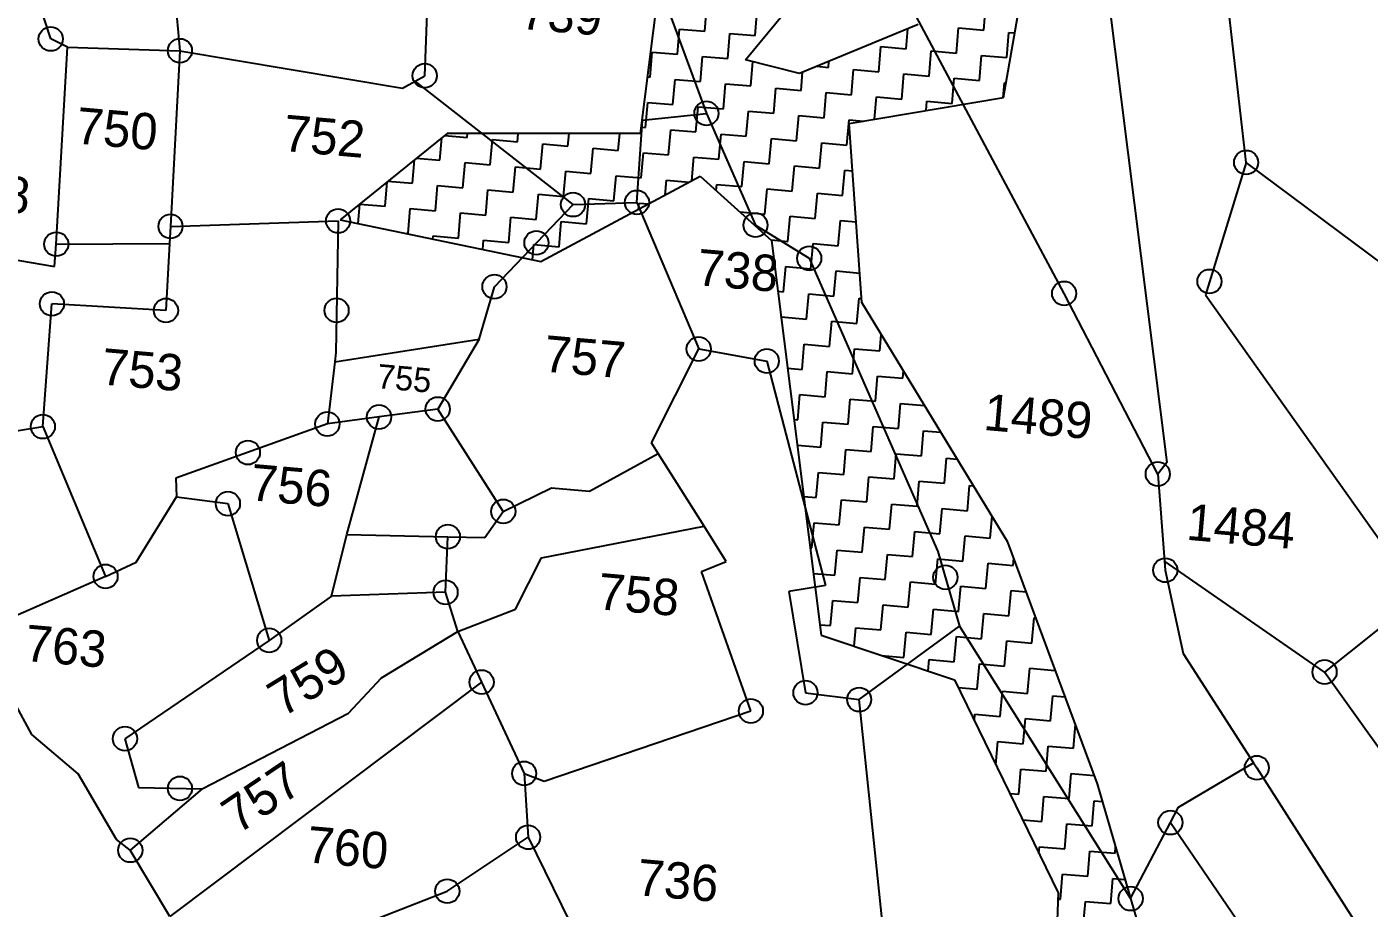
# Model space of a CAD drawing. Header units: metres. Extents: x 302356 to 305648, y 1939949 to 1943623.
# Drawn here: x 302932.7 to 303191.9, y 1942394.8 to 1942565 of the extents above; entities that cross this region are included whole.
import ezdxf

# ---------------------------------------------------------------- set-up
doc = ezdxf.new("R2010")
doc.units = ezdxf.units.M
for name, color, linetype in [('POLY_HATCH', 12, 'Continuous'), ('POLY_PARCEL', 6, 'Continuous'), ('TEXT_PARCEL', 7, 'Continuous')]:
    doc.layers.add(name, color=color, linetype=linetype)
doc.styles.add('TEXT_MAP', font='')
doc.styles.get('TEXT_MAP').set_extended_font_data('Kruti Dev 050')

msp = doc.modelspace()

# ---------------------------------------------------------------- linework, layer by layer
for centre in [(302937.28, 1942562.63), (302962.23, 1942560.35), (303009.5, 1942555.53), (303063.91, 1942548.26), (303168.13, 1942538.78), (303038.14, 1942530.65), (303050.49, 1942531.06), (302960.41, 1942526.44), (302992.78, 1942527.49), (303073.38, 1942526.68), (302938.36, 1942523), (303031.07, 1942523.26), (303083.75, 1942520.27), (303161.05, 1942515.81), (303022.97, 1942514.79), (303132.98, 1942513.49), (302937.51, 1942511.48), (302959.53, 1942510.2), (302992.48, 1942510.22), (303062.41, 1942502.77), (303075.56, 1942500.44), (303012.01, 1942491.16), (302935.76, 1942487.78), (302990.7, 1942488.28), (303000.68, 1942489.63), (302975.36, 1942482.77), (303151.06, 1942478.62), (302971.5, 1942472.9), (303024.68, 1942471.39), (303013.97, 1942466.52), (302947.87, 1942458.84), (303152.52, 1942460.05), (303110.05, 1942458.68), (303013.53, 1942455.78), (302979.47, 1942446.5), (303020.49, 1942438.44), (303183.28, 1942440.38), (303083.03, 1942436.39), (303072.49, 1942432.87), (303093.4, 1942435.07), (302951.62, 1942427.51), (303028.71, 1942420.8), (303170.19, 1942421.89), (302962.23, 1942417.9), (303153.5, 1942411.32), (303029.47, 1942408.49), (302952.65, 1942405.97), (303013.86, 1942398.07), (303145.83, 1942396.64)]:
    msp.add_circle(centre, 2.33)
at = {"layer": 'POLY_HATCH'}
for p, q in [((303121.27, 1942551.29), (303127.85, 1942589.42)), ((303054.67, 1942572.64), (303051.13, 1942544.38)), ((303091.49, 1942546.29), (303121.27, 1942551.29)), ((303013.82, 1942544.37), (302993.18, 1942527.72)), ((303051.13, 1942544.38), (303013.82, 1942544.37)), ((303093.92, 1942511.71), (303091.49, 1942546.29)), ((303031.95, 1942519.64), (303062.72, 1942536.13)), ((303062.72, 1942536.13), (303076.49, 1942523.72)), ((302993.18, 1942527.72), (303031.95, 1942519.64)), ((303076.49, 1942523.72), (303086.08, 1942447.48)), ((303122.13, 1942465.49), (303093.92, 1942511.71)), ((303139.43, 1942418.77), (303122.13, 1942465.49)), ((303086.08, 1942447.48), (303111.84, 1942438.9)), ((303111.84, 1942438.9), (303131.8, 1942397.73)), ((303147.51, 1942390.94), (303139.43, 1942418.77)), ((303131.8, 1942397.73), (303130.16, 1942349.77))]:
    msp.add_line(p, q, dxfattribs=at)
at = {"layer": 'POLY_HATCH', "ltscale": 10}
for p, q in [((303071.48, 1942558.61), (303082.35, 1942571.8)), ((303104.78, 1942565.43), (303081.86, 1942555.94)), ((303081.86, 1942555.94), (303071.48, 1942558.61))]:
    msp.add_line(p, q, dxfattribs=at)
at = {"layer": 'POLY_HATCH', "linetype": 'Continuous', "ltscale": 10}
for p, q in [((303063.58, 1942564.12), (303064, 1942568.98)), ((303073.3, 1942563.27), (303073.72, 1942568.13)), ((303117.47, 1942564.32), (303117.89, 1942569.19)), ((303112.19, 1942559.89), (303112.61, 1942564.75)), ((303112.61, 1942564.75), (303117.47, 1942564.32)), ((303058.29, 1942559.68), (303058.71, 1942564.54)), ((303058.71, 1942564.54), (303063.58, 1942564.12)), ((303068.01, 1942558.83), (303068.44, 1942563.7)), ((303068.44, 1942563.7), (303073.3, 1942563.27)), ((303102.46, 1942560.73), (303102.8, 1942564.61)), ((303121.91, 1942559.04), (303122.33, 1942563.9)), ((303122.33, 1942563.9), (303123.43, 1942563.81)), ((303053.01, 1942555.24), (303053.43, 1942560.1)), ((303053.43, 1942560.1), (303058.29, 1942559.68)), ((303097.18, 1942556.3), (303097.6, 1942561.16)), ((303097.6, 1942561.16), (303102.46, 1942560.73)), ((303106.9, 1942555.45), (303107.32, 1942560.31)), ((303107.32, 1942560.31), (303112.19, 1942559.89)), ((303062.73, 1942554.4), (303063.15, 1942559.26)), ((303063.15, 1942559.26), (303068.01, 1942558.83)), ((303072.45, 1942553.55), (303072.86, 1942558.25)), ((303085.23, 1942557.34), (303087.46, 1942557.14)), ((303087.46, 1942557.14), (303087.56, 1942558.3)), ((303116.62, 1942554.6), (303117.05, 1942559.46)), ((303117.05, 1942559.46), (303121.91, 1942559.04)), ((303052.5, 1942555.29), (303053.01, 1942555.24)), ((303057.44, 1942549.96), (303057.87, 1942554.82)), ((303057.87, 1942554.82), (303062.73, 1942554.4)), ((303082.17, 1942552.7), (303082.48, 1942556.2)), ((303091.89, 1942551.86), (303092.32, 1942556.72)), ((303092.32, 1942556.72), (303097.18, 1942556.3)), ((303101.62, 1942551.01), (303102.04, 1942555.87)), ((303102.04, 1942555.87), (303106.9, 1942555.45)), ((303111.34, 1942550.16), (303111.76, 1942555.03)), ((303111.76, 1942555.03), (303116.62, 1942554.6)), ((303067.17, 1942549.11), (303067.59, 1942553.97)), ((303067.59, 1942553.97), (303072.45, 1942553.55)), ((303076.89, 1942548.27), (303077.31, 1942553.13)), ((303077.31, 1942553.13), (303082.17, 1942552.7)), ((303086.61, 1942547.42), (303087.03, 1942552.28)), ((303087.03, 1942552.28), (303091.89, 1942551.86)), ((303121.23, 1942551.29), (303121.48, 1942554.18)), ((303121.48, 1942554.18), (303121.76, 1942554.16)), ((303052.16, 1942545.52), (303052.58, 1942550.38)), ((303052.58, 1942550.38), (303057.44, 1942549.96)), ((303061.88, 1942544.68), (303062.31, 1942549.54)), ((303062.31, 1942549.54), (303067.17, 1942549.11)), ((303096.38, 1942547.11), (303096.76, 1942551.43)), ((303096.76, 1942551.43), (303101.62, 1942551.01)), ((303106.32, 1942548.78), (303106.48, 1942550.59)), ((303106.48, 1942550.59), (303111.34, 1942550.16)), ((303071.6, 1942543.83), (303072.03, 1942548.69)), ((303072.03, 1942548.69), (303076.89, 1942548.27)), ((303081.33, 1942542.98), (303081.75, 1942547.84)), ((303081.75, 1942547.84), (303086.61, 1942547.42)), ((303091.05, 1942542.14), (303091.47, 1942547)), ((303091.47, 1942547), (303094.26, 1942546.75)), ((303013.36, 1942544), (303017.71, 1942543.62)), ((303017.71, 1942543.62), (303017.78, 1942544.37)), ((303027.43, 1942542.78), (303027.57, 1942544.37)), ((303037.15, 1942541.93), (303037.37, 1942544.37)), ((303046.88, 1942541.08), (303047.16, 1942544.38)), ((303051.28, 1942545.6), (303052.16, 1942545.52)), ((303056.6, 1942540.24), (303057.02, 1942545.1)), ((303057.02, 1942545.1), (303061.88, 1942544.68)), ((303066.32, 1942539.39), (303066.74, 1942544.25)), ((303066.74, 1942544.25), (303071.6, 1942543.83)), ((303012.43, 1942539.19), (303012.81, 1942543.55)), ((303022.15, 1942538.34), (303022.57, 1942543.2)), ((303022.57, 1942543.2), (303027.43, 1942542.78)), ((303031.87, 1942537.49), (303032.29, 1942542.35)), ((303032.29, 1942542.35), (303037.15, 1942541.93)), ((303041.59, 1942536.65), (303042.02, 1942541.51)), ((303042.02, 1942541.51), (303046.88, 1942541.08)), ((303076.04, 1942538.54), (303076.47, 1942543.41)), ((303076.47, 1942543.41), (303081.33, 1942542.98)), ((303085.76, 1942537.7), (303086.19, 1942542.56)), ((303086.19, 1942542.56), (303091.05, 1942542.14)), ((303007.14, 1942534.75), (303007.54, 1942539.3)), ((303007.88, 1942539.58), (303012.43, 1942539.19)), ((303051.31, 1942535.8), (303051.74, 1942540.66)), ((303051.74, 1942540.66), (303056.6, 1942540.24)), ((303061.06, 1942535.24), (303061.46, 1942539.81)), ((303061.46, 1942539.81), (303066.32, 1942539.39)), ((303070.76, 1942534.11), (303071.18, 1942538.97)), ((303071.18, 1942538.97), (303076.04, 1942538.54)), ((303016.86, 1942533.9), (303017.29, 1942538.76)), ((303017.29, 1942538.76), (303022.15, 1942538.34)), ((303026.59, 1942533.05), (303027.01, 1942537.92)), ((303027.01, 1942537.92), (303031.87, 1942537.49)), ((303036.31, 1942532.21), (303036.73, 1942537.07)), ((303036.73, 1942537.07), (303041.59, 1942536.65)), ((303046.03, 1942531.36), (303046.45, 1942536.22)), ((303046.45, 1942536.22), (303051.31, 1942535.8)), ((303080.48, 1942533.26), (303080.9, 1942538.12)), ((303080.9, 1942538.12), (303085.76, 1942537.7)), ((303090.2, 1942532.41), (303090.63, 1942537.27)), ((303090.63, 1942537.27), (303092.14, 1942537.14)), ((303001.86, 1942530.31), (303002.27, 1942535.05)), ((303002.4, 1942535.16), (303007.14, 1942534.75)), ((303011.58, 1942529.46), (303012, 1942534.32)), ((303012, 1942534.32), (303016.86, 1942533.9)), ((303055.92, 1942532.49), (303056.18, 1942535.38)), ((303056.18, 1942535.38), (303060.59, 1942534.99)), ((303065.8, 1942533.36), (303065.9, 1942534.53)), ((303065.9, 1942534.53), (303070.76, 1942534.11)), ((303075.2, 1942528.82), (303075.62, 1942533.68)), ((303075.62, 1942533.68), (303080.48, 1942533.26)), ((303021.3, 1942528.62), (303021.72, 1942533.48)), ((303021.72, 1942533.48), (303026.59, 1942533.05)), ((303031.02, 1942527.77), (303031.45, 1942532.63)), ((303031.45, 1942532.63), (303036.31, 1942532.21)), ((303040.75, 1942526.92), (303041.17, 1942531.79)), ((303041.17, 1942531.79), (303046.03, 1942531.36)), ((303084.92, 1942527.98), (303085.34, 1942532.84)), ((303085.34, 1942532.84), (303090.2, 1942532.41)), ((302996.67, 1942526.99), (302997, 1942530.73)), ((302997, 1942530.73), (303001.86, 1942530.31)), ((303006.3, 1942525.03), (303006.72, 1942529.89)), ((303006.72, 1942529.89), (303011.58, 1942529.46)), ((303016.02, 1942524.18), (303016.44, 1942529.04)), ((303016.44, 1942529.04), (303021.3, 1942528.62)), ((303050.79, 1942529.74), (303050.89, 1942530.94)), ((303050.89, 1942530.94), (303052.73, 1942530.78)), ((303070.37, 1942529.24), (303075.2, 1942528.82)), ((303025.74, 1942523.33), (303026.16, 1942528.19)), ((303026.16, 1942528.19), (303031.02, 1942527.77)), ((303035.46, 1942522.49), (303035.88, 1942527.35)), ((303035.88, 1942527.35), (303040.75, 1942526.92)), ((303079.63, 1942523.54), (303080.06, 1942528.4)), ((303080.06, 1942528.4), (303084.92, 1942527.98)), ((303089.36, 1942522.69), (303089.78, 1942527.55)), ((303089.78, 1942527.55), (303092.83, 1942527.29)), ((303005.97, 1942525.05), (303006.3, 1942525.03)), ((303011.1, 1942523.98), (303011.16, 1942524.6)), ((303011.16, 1942524.6), (303016.02, 1942524.18)), ((303020.72, 1942521.98), (303020.88, 1942523.76)), ((303020.88, 1942523.76), (303025.74, 1942523.33)), ((303076.38, 1942523.82), (303079.63, 1942523.54)), ((303030.34, 1942519.98), (303030.6, 1942522.91)), ((303030.6, 1942522.91), (303035.46, 1942522.49)), ((303084.07, 1942518.25), (303084.49, 1942523.11)), ((303084.49, 1942523.11), (303089.36, 1942522.69)), ((303078.79, 1942513.82), (303079.21, 1942518.68)), ((303079.21, 1942518.68), (303084.07, 1942518.25)), ((303088.51, 1942512.97), (303088.93, 1942517.83)), ((303088.93, 1942517.83), (303093.52, 1942517.43)), ((303077.72, 1942513.91), (303078.79, 1942513.82)), ((303083.22, 1942508.53), (303083.65, 1942513.39)), ((303083.65, 1942513.39), (303088.51, 1942512.97)), ((303092.95, 1942507.69), (303093.37, 1942512.55)), ((303093.37, 1942512.55), (303093.86, 1942512.5)), ((303078.36, 1942508.96), (303083.22, 1942508.53)), ((303078.36, 1942508.88), (303078.36, 1942508.96)), ((303087.66, 1942503.25), (303088.09, 1942508.11)), ((303088.09, 1942508.11), (303092.95, 1942507.69)), ((303097.38, 1942502.4), (303097.66, 1942505.58)), ((303082.38, 1942498.81), (303082.8, 1942503.67)), ((303082.8, 1942503.67), (303087.66, 1942503.25)), ((303092.1, 1942497.96), (303092.52, 1942502.82)), ((303092.52, 1942502.82), (303097.38, 1942502.4)), ((303079.59, 1942499.05), (303082.38, 1942498.81)), ((303086.82, 1942493.53), (303087.24, 1942498.39)), ((303087.24, 1942498.39), (303092.1, 1942497.96)), ((303096.54, 1942492.68), (303096.96, 1942497.54)), ((303096.96, 1942497.54), (303101.82, 1942497.12)), ((303101.82, 1942497.12), (303101.95, 1942498.55)), ((303081.53, 1942489.09), (303081.96, 1942493.95)), ((303081.96, 1942493.95), (303086.82, 1942493.53)), ((303091.25, 1942488.24), (303091.68, 1942493.1)), ((303091.68, 1942493.1), (303096.54, 1942492.68)), ((303100.98, 1942487.4), (303101.4, 1942492.26)), ((303101.4, 1942492.26), (303106.04, 1942491.85)), ((303080.84, 1942489.15), (303081.53, 1942489.09)), ((303085.97, 1942483.8), (303086.39, 1942488.66)), ((303086.39, 1942488.66), (303091.25, 1942488.24)), ((303095.69, 1942482.96), (303096.11, 1942487.82)), ((303096.11, 1942487.82), (303100.98, 1942487.4)), ((303105.41, 1942482.11), (303105.84, 1942486.97)), ((303105.84, 1942486.97), (303109.19, 1942486.68)), ((303081.46, 1942484.2), (303085.97, 1942483.8)), ((303090.41, 1942478.52), (303090.83, 1942483.38)), ((303090.83, 1942483.38), (303095.69, 1942482.96)), ((303100.13, 1942477.67), (303100.55, 1942482.53)), ((303100.55, 1942482.53), (303105.41, 1942482.11)), ((303109.85, 1942476.83), (303110.27, 1942481.69)), ((303110.27, 1942481.69), (303112.35, 1942481.51)), ((303085.12, 1942474.08), (303085.55, 1942478.94)), ((303085.55, 1942478.94), (303090.41, 1942478.52)), ((303094.85, 1942473.24), (303095.27, 1942478.1)), ((303095.27, 1942478.1), (303100.13, 1942477.67)), ((303104.57, 1942472.39), (303104.99, 1942477.25)), ((303104.99, 1942477.25), (303109.85, 1942476.83)), ((303082.71, 1942474.29), (303085.12, 1942474.08)), ((303114.29, 1942471.54), (303114.71, 1942476.4)), ((303114.71, 1942476.4), (303115.51, 1942476.33)), ((303089.56, 1942468.8), (303089.98, 1942473.66)), ((303089.98, 1942473.66), (303094.85, 1942473.24)), ((303099.28, 1942467.95), (303099.71, 1942472.81)), ((303099.71, 1942472.81), (303104.57, 1942472.39)), ((303109, 1942467.1), (303109.43, 1942471.97)), ((303109.43, 1942471.97), (303114.29, 1942471.54)), ((303084.28, 1942464.36), (303084.7, 1942469.22)), ((303084.7, 1942469.22), (303089.56, 1942468.8)), ((303118.73, 1942466.26), (303119.09, 1942470.46)), ((303094, 1942463.51), (303094.42, 1942468.37)), ((303094.42, 1942468.37), (303099.28, 1942467.95)), ((303103.72, 1942462.67), (303104.14, 1942467.53)), ((303104.14, 1942467.53), (303109, 1942467.1)), ((303113.44, 1942461.82), (303113.87, 1942466.68)), ((303113.87, 1942466.68), (303118.73, 1942466.26)), ((303083.95, 1942464.39), (303084.28, 1942464.36)), ((303088.71, 1942459.08), (303089.14, 1942463.94)), ((303089.14, 1942463.94), (303094, 1942463.51)), ((303098.44, 1942458.23), (303098.86, 1942463.09)), ((303098.86, 1942463.09), (303103.72, 1942462.67)), ((303108.16, 1942457.38), (303108.58, 1942462.24)), ((303108.58, 1942462.24), (303113.44, 1942461.82)), ((303117.88, 1942456.54), (303118.3, 1942461.4)), ((303118.3, 1942461.4), (303123.16, 1942460.97)), ((303123.16, 1942460.97), (303123.29, 1942462.36)), ((303084.58, 1942459.44), (303088.71, 1942459.08)), ((303093.15, 1942453.79), (303093.58, 1942458.65)), ((303093.58, 1942458.65), (303098.44, 1942458.23)), ((303102.87, 1942452.94), (303103.3, 1942457.81)), ((303103.3, 1942457.81), (303108.16, 1942457.38)), ((303112.6, 1942452.1), (303113.02, 1942456.96)), ((303113.02, 1942456.96), (303117.88, 1942456.54)), ((303122.32, 1942451.25), (303122.74, 1942456.11)), ((303122.74, 1942456.11), (303125.69, 1942455.86)), ((303087.87, 1942449.35), (303088.29, 1942454.21)), ((303088.29, 1942454.21), (303093.15, 1942453.79)), ((303097.59, 1942448.51), (303098.01, 1942453.37)), ((303098.01, 1942453.37), (303102.87, 1942452.94)), ((303107.31, 1942447.66), (303107.74, 1942452.52)), ((303107.74, 1942452.52), (303112.6, 1942452.1)), ((303117.03, 1942446.81), (303117.46, 1942451.68)), ((303117.46, 1942451.68), (303122.32, 1942451.25)), ((303126.76, 1942445.97), (303127.18, 1942450.83)), ((303127.18, 1942450.83), (303127.57, 1942450.79)), ((303085.82, 1942449.53), (303087.87, 1942449.35)), ((303092.42, 1942445.37), (303092.73, 1942448.93)), ((303092.73, 1942448.93), (303097.59, 1942448.51)), ((303102.03, 1942443.22), (303102.45, 1942448.08)), ((303102.45, 1942448.08), (303107.31, 1942447.66)), ((303111.75, 1942442.38), (303112.17, 1942447.24)), ((303112.17, 1942447.24), (303117.03, 1942446.81)), ((303121.47, 1942441.53), (303121.89, 1942446.39)), ((303121.89, 1942446.39), (303126.76, 1942445.97)), ((303097.74, 1942443.6), (303102.03, 1942443.22)), ((303106.7, 1942440.61), (303106.89, 1942442.8)), ((303106.89, 1942442.8), (303111.75, 1942442.38)), ((303116.19, 1942437.09), (303116.61, 1942441.95)), ((303116.61, 1942441.95), (303121.47, 1942441.53)), ((303125.91, 1942436.25), (303126.33, 1942441.11)), ((303126.33, 1942441.11), (303131.19, 1942440.68)), ((303131.19, 1942440.68), (303131.22, 1942440.94)), ((303112.56, 1942437.41), (303116.19, 1942437.09)), ((303120.63, 1942431.81), (303121.05, 1942436.67)), ((303121.05, 1942436.67), (303125.91, 1942436.25)), ((303130.35, 1942430.96), (303130.77, 1942435.82)), ((303130.77, 1942435.82), (303133.19, 1942435.61)), ((303115.66, 1942431.02), (303115.76, 1942432.23)), ((303115.76, 1942432.23), (303120.63, 1942431.81)), ((303125.06, 1942426.52), (303125.49, 1942431.38)), ((303125.49, 1942431.38), (303130.35, 1942430.96)), ((303134.78, 1942425.68), (303135.18, 1942430.23)), ((303119.81, 1942422.46), (303120.2, 1942426.95)), ((303120.2, 1942426.95), (303125.06, 1942426.52)), ((303129.5, 1942421.24), (303129.92, 1942426.1)), ((303129.92, 1942426.1), (303134.78, 1942425.68)), ((303124.22, 1942416.8), (303124.64, 1942421.66)), ((303124.64, 1942421.66), (303129.5, 1942421.24)), ((303133.94, 1942415.96), (303134.36, 1942420.82)), ((303134.36, 1942420.82), (303138.81, 1942420.43)), ((303122.48, 1942416.95), (303124.22, 1942416.8)), ((303128.65, 1942411.52), (303129.08, 1942416.38)), ((303129.08, 1942416.38), (303133.94, 1942415.96)), ((303138.38, 1942410.67), (303138.8, 1942415.53)), ((303138.8, 1942415.53), (303140.41, 1942415.39)), ((303124.96, 1942411.84), (303128.65, 1942411.52)), ((303133.09, 1942406.23), (303133.52, 1942411.09)), ((303133.52, 1942411.09), (303138.38, 1942410.67)), ((303128.12, 1942405.33), (303128.23, 1942406.66)), ((303128.23, 1942406.66), (303133.09, 1942406.23)), ((303142.81, 1942405.39), (303142.93, 1942406.71)), ((303137.53, 1942400.95), (303137.95, 1942405.81)), ((303137.95, 1942405.81), (303142.81, 1942405.39)), ((303132.25, 1942396.51), (303132.67, 1942401.37)), ((303132.67, 1942401.37), (303137.53, 1942400.95)), ((303141.97, 1942395.66), (303142.39, 1942400.53)), ((303142.39, 1942400.53), (303144.78, 1942400.32)), ((303131.76, 1942396.55), (303132.25, 1942396.51)), ((303136.68, 1942391.23), (303137.11, 1942396.09)), ((303137.11, 1942396.09), (303141.97, 1942395.66))]:
    msp.add_line(p, q, dxfattribs=at)
at = {"layer": 'POLY_PARCEL'}
for p, q in [((302937.28, 1942562.63), (302922.95, 1942606.67)), ((302957.8, 1942607.38), (302962.23, 1942560.35)), ((303139.3, 1942588.03), (303152.79, 1942480.84)), ((303168.13, 1942538.78), (303162.75, 1942586.16)), ((303009.5, 1942555.53), (303010.52, 1942580.63)), ((303053.1, 1942577.59), (303063.91, 1942548.26)), ((303132.98, 1942513.49), (303101.21, 1942573)), ((302940.49, 1942561.01), (302937.28, 1942562.63)), ((302938.36, 1942523), (302940.49, 1942561.01)), ((302940.49, 1942561.01), (302962.23, 1942560.35)), ((302962.23, 1942560.35), (302960.41, 1942526.44)), ((302962.23, 1942560.35), (303005.2, 1942553.11)), ((303005.2, 1942553.11), (303007.63, 1942554.48)), ((303007.63, 1942554.48), (303009.5, 1942555.53)), ((303038.14, 1942530.65), (303007.63, 1942554.48)), ((303050.49, 1942531.06), (303051.58, 1942546.96)), ((303051.58, 1942546.96), (303063.91, 1942548.26)), ((303063.91, 1942548.26), (303073.38, 1942526.68)), ((303168.13, 1942538.78), (303160.26, 1942513.23)), ((303241.17, 1942484.37), (303168.13, 1942538.78)), ((303038.14, 1942530.65), (303050.49, 1942531.06)), ((303050.49, 1942531.06), (303062.41, 1942502.77)), ((303022.97, 1942514.79), (303038.14, 1942530.65)), ((302960.41, 1942526.44), (302960.23, 1942523.16)), ((302960.41, 1942526.44), (302992.78, 1942527.49)), ((302992.78, 1942527.49), (302992.34, 1942502.06)), ((303073.38, 1942526.68), (303083.75, 1942520.27)), ((302918.64, 1942522.04), (302938.04, 1942518.66)), ((302938.04, 1942518.66), (302938.36, 1942523)), ((302938.36, 1942523), (302960.23, 1942523.16)), ((302960.23, 1942523.16), (302959.53, 1942510.2)), ((303083.75, 1942520.27), (303108.62, 1942463.67)), ((303020.01, 1942504.68), (303022.97, 1942514.79)), ((303151.06, 1942478.62), (303132.98, 1942513.49)), ((303160.26, 1942513.23), (303201.62, 1942454.99)), ((302935.76, 1942487.78), (302937.51, 1942511.48)), ((302959.53, 1942510.2), (302937.51, 1942511.48)), ((302992.13, 1942500.29), (303020.01, 1942504.68)), ((303020.01, 1942504.68), (303012.01, 1942491.16)), ((303053.27, 1942484.61), (303062.41, 1942502.77)), ((303062.41, 1942502.77), (303075.56, 1942500.44)), ((302992.13, 1942500.29), (302990.7, 1942488.28)), ((302992.34, 1942502.06), (302992.13, 1942500.29)), ((303075.56, 1942500.44), (303086.91, 1942457.09)), ((303000.68, 1942489.63), (302990.7, 1942488.28)), ((302994.48, 1942466.91), (303000.68, 1942489.63)), ((303012.01, 1942491.16), (303000.68, 1942489.63)), ((303024.68, 1942471.39), (303012.01, 1942491.16)), ((302915.2, 1942484.47), (302935.76, 1942487.78)), ((302935.76, 1942487.78), (302947.87, 1942458.84)), ((302990.7, 1942488.28), (302961.46, 1942477.79)), ((303054.56, 1942482.56), (303053.27, 1942484.61)), ((303041.33, 1942475.28), (303054.56, 1942482.56)), ((303063.44, 1942468.52), (303054.56, 1942482.56)), ((303152.79, 1942480.84), (303151.06, 1942478.62)), ((302961.46, 1942477.79), (302961.59, 1942474.22)), ((303151.06, 1942478.62), (303152.38, 1942461.81)), ((302953.75, 1942461.6), (302961.59, 1942474.22)), ((302961.59, 1942474.22), (302971.5, 1942472.9)), ((303024.68, 1942471.39), (303033.97, 1942475.92)), ((303033.97, 1942475.92), (303041.33, 1942475.28)), ((302971.5, 1942472.9), (302979.47, 1942446.5)), ((303021.13, 1942466.37), (303024.68, 1942471.39)), ((302991.51, 1942455.03), (302994.48, 1942466.91)), ((302994.48, 1942466.91), (303013.97, 1942466.52)), ((303013.53, 1942455.78), (303013.97, 1942466.52)), ((303013.97, 1942466.52), (303021.13, 1942466.37)), ((303032.06, 1942462.46), (303063.44, 1942468.52)), ((303067.74, 1942461.72), (303063.44, 1942468.52)), ((303108.62, 1942463.67), (303112.76, 1942449.24)), ((302947.87, 1942458.84), (302953.75, 1942461.6)), ((303027.04, 1942452.53), (303032.06, 1942462.46)), ((303062.97, 1942459.77), (303067.74, 1942461.72)), ((303183.28, 1942440.38), (303152.38, 1942461.81)), ((303152.38, 1942461.81), (303152.52, 1942460.05)), ((302947.87, 1942458.84), (302922.88, 1942447.87)), ((303072.49, 1942432.87), (303062.97, 1942459.77)), ((303152.52, 1942460.05), (303156, 1942443.94)), ((303086.91, 1942457.09), (303079.84, 1942455.93)), ((303079.84, 1942455.93), (303083.03, 1942436.39)), ((302991.51, 1942455.03), (302979.47, 1942446.5)), ((303013.53, 1942455.78), (302991.51, 1942455.03)), ((303015.93, 1942448.23), (303013.53, 1942455.78)), ((303201.62, 1942454.99), (303183.28, 1942440.38)), ((303015.93, 1942448.23), (303027.04, 1942452.53)), ((303001.13, 1942439.26), (303015.93, 1942448.23)), ((303015.93, 1942448.23), (303020.49, 1942438.44)), ((303093.4, 1942435.07), (303112.76, 1942449.24)), ((303112.76, 1942449.24), (303145.83, 1942396.64)), ((302933.64, 1942428.33), (302922.88, 1942447.87)), ((302979.47, 1942446.5), (302951.62, 1942427.51)), ((303156, 1942443.94), (303169.58, 1942422.84)), ((303220.4, 1942388.36), (303183.28, 1942440.38)), ((303020.49, 1942438.44), (302960.27, 1942393.19)), ((302994.79, 1942432.47), (303001.13, 1942439.26)), ((303020.49, 1942438.44), (303028.71, 1942420.8)), ((303083.03, 1942436.39), (303093.4, 1942435.07)), ((303032.54, 1942419.32), (303072.49, 1942432.87)), ((303099.09, 1942380.66), (303093.4, 1942435.07)), ((302966.55, 1942417.8), (302994.79, 1942432.47)), ((302942.56, 1942420.74), (302933.64, 1942428.33)), ((302951.62, 1942427.51), (302954.25, 1942418.1)), ((303155.07, 1942414.32), (303169.58, 1942422.84)), ((303169.58, 1942422.84), (303170.19, 1942421.89)), ((302949.98, 1942408.03), (302942.56, 1942420.74)), ((303028.71, 1942420.8), (303032.54, 1942419.32)), ((303028.71, 1942420.8), (303029.47, 1942408.49)), ((303170.19, 1942421.89), (303202.26, 1942371.69)), ((302966.55, 1942417.8), (302952.65, 1942405.97)), ((302954.25, 1942418.1), (302966.55, 1942417.8)), ((303153.5, 1942411.32), (303155.07, 1942414.32)), ((303145.83, 1942396.64), (303153.5, 1942411.32)), ((303153.5, 1942411.32), (303182.06, 1942369.72)), ((302952.65, 1942405.97), (302949.98, 1942408.03)), ((303013.86, 1942398.07), (303029.47, 1942408.49)), ((303029.47, 1942408.49), (303045.54, 1942375.75)), ((302960.27, 1942393.19), (302952.65, 1942405.97)), ((302968, 1942380.23), (303013.86, 1942398.07))]:
    msp.add_line(p, q, dxfattribs=at)

# ---------------------------------------------------------------- texts
at = {"layer": 'TEXT_PARCEL', "style": 'TEXT_MAP'}
for s, height, rotation, p in [('739', 7.026, 355.0239, (303027.84, 1942564.6)), ('750', 7.026, 355.0239, (302941.98, 1942542.46)), ('752', 7.026, 355.0239, (302982, 1942541.02)), ('748', 7.026, 355.0239, (302917.36, 1942530.16)), ('738', 7.026, 355.0239, (303061.86, 1942515.11)), ('757', 7.026, 355.0239, (303032.31, 1942498.43)), ('753', 7.026, 355.0239, (302946.86, 1942495.93)), ('755', 4.684, 355.0239, (303000.16, 1942495.21)), ('1489', 7.026, 355.0239, (303117.26, 1942487.15)), ('756', 7.026, 355.0239, (302975.62, 1942473.58)), ('1484', 7.026, 355.0239, (303156.44, 1942465.94)), ('758', 7.026, 355.0239, (303042.72, 1942452.53)), ('763', 7.026, 355.0239, (302932.11, 1942442.55)), ('759', 7.026, 31.5955, (302982.07, 1942431.54)), ('757', 7.026, 34.086, (302973.46, 1942408.95)), ('760', 7.026, 355.0239, (302986.52, 1942403.66)), ('736', 7.026, 355.0239, (303050.29, 1942397.32))]:
    msp.add_text(s, height=height, rotation=rotation, dxfattribs=at).set_placement(p)

doc.saveas('drawing.dxf')
